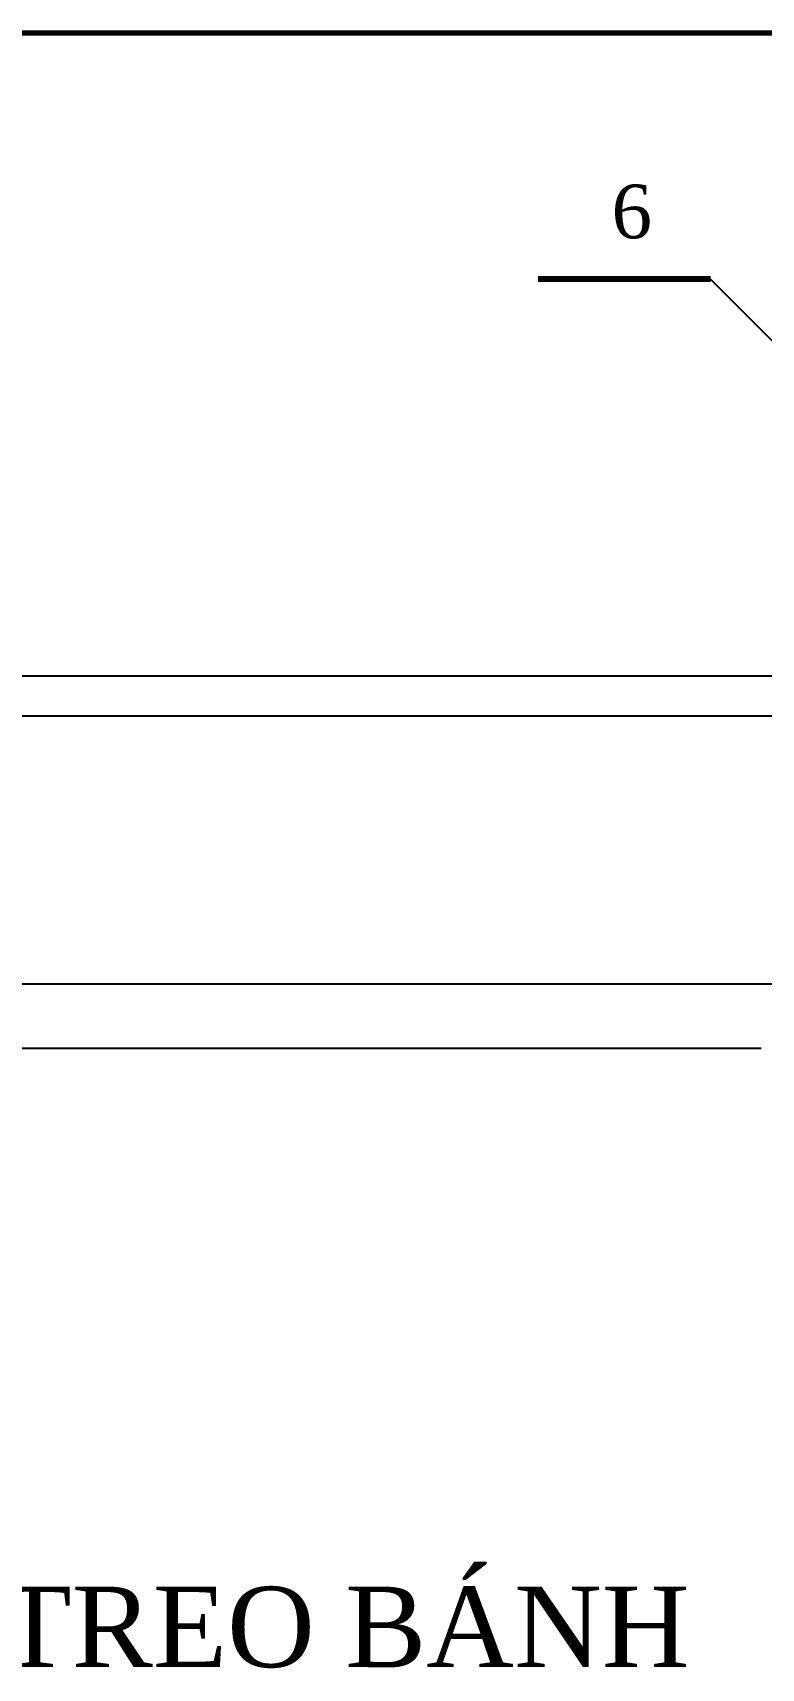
# Model space of a CAD drawing. Header units: millimetres. Extents: x -219 to 2642, y 0 to 2247.
# Drawn here: x 119.6 to 228.3, y 2003.1 to 2247.1 of the extents above; entities that cross this region are included whole.
import ezdxf

# ---------------------------------------------------------------- set-up
doc = ezdxf.new("R2010")
doc.units = ezdxf.units.MM
doc.layers.add('dddd', color=1, linetype='Continuous')
doc.layers.add('NETCOBAN', color=1, linetype='Continuous', lineweight=20)
doc.styles.get("Standard").update_dxf_attribs({"font": 'times_0.ttf'})

msp = doc.modelspace()

# ---------------------------------------------------------------- linework, layer by layer
for p, q in [((235.41, 2151.1), (65.18, 2151.1)), ((235.41, 2145.1), (65.18, 2145.1)), ((72.29, 2105.2), (231.29, 2105.2)), ((69.29, 2095.6), (228.29, 2095.6))]:
    msp.add_line(p, q)
at = {"layer": 'dddd', "lineweight": 70}
msp.add_line((-219.47, 2247.06), (969.53, 2247.06), dxfattribs=at)
at = {"layer": 'dddd', "lineweight": 80}
msp.add_line((220.74, 2210.3), (194.99, 2210.3), dxfattribs=at)
at = {"layer": 'Defpoints', "lineweight": 25, "ltscale": 0.5}
msp.add_line((220.74, 2210.3), (318.86, 2111.87), dxfattribs=at)

# ---------------------------------------------------------------- texts
at = {"layer": 'NETCOBAN', "attachment_point": 5}
for s, insert, char_height, width in [('{\\fTimes New Roman|b0|i0|c0|p18;6}', (208.98, 2220.35), 8, 7.979), ('{\\fTimes New Roman|b0|i0|c0|p18;CƠ CẤU TREO BÁNH}', (129.73, 2009.18), 12, 291.4021)]:
    msp.add_mtext(s, dxfattribs=dict(at, insert=insert, char_height=char_height, width=width))

doc.saveas('drawing.dxf')
